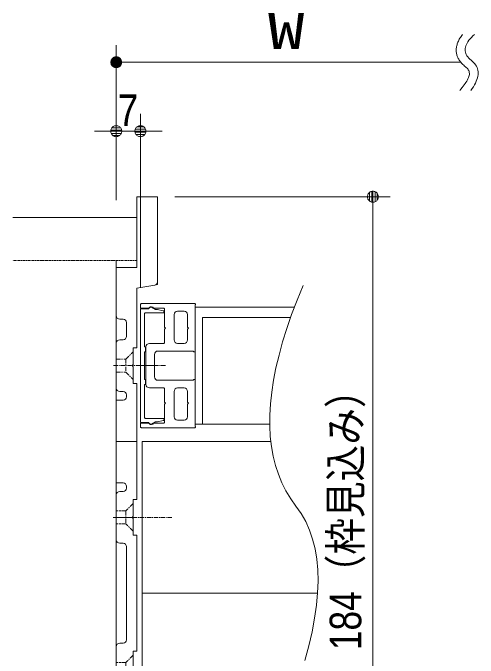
# Model space of a CAD drawing. Units: millimetres, scale not verified. Extents: x -6062 to 6062, y -3045 to 3045.
# Drawn here: x -5393 to -4852, y 1436 to 2184 of the extents above; entities that cross this region are included whole.
import ezdxf
from ezdxf.enums import TextEntityAlignment as Align

# ---------------------------------------------------------------- set-up
doc = ezdxf.new("R2010")
doc.units = ezdxf.units.MM
doc.header["$LTSCALE"] = 20
for name, pattern in [('CHAIN1', [8, 5, -1, 1, -1]), ('DASHED1', [1.8, 1.2, -0.6]), ('DOUBLE_CHAIN1', [8.8, 5, -1, 0.6, -0.6, 0.6, -1])]:
    doc.linetypes.add(name, pattern=pattern)
for name, color, linetype, lineweight in [('0-0_2寸法-1', 7, 'Continuous', 9), ('0-1_0', 7, 'Continuous', 9), ('0-3_2寸法-3', 7, 'Continuous', 9), ('0-5_3一般', 7, 'Continuous', 9)]:
    doc.layers.add(name, color=color, linetype=linetype, lineweight=lineweight)
doc.styles.add('ＭＳ ゴシック', font='')
doc.styles.add('ＭＳ Ｐゴシック', font='')
doc.styles.get('ＭＳ ゴシック').set_extended_font_data('MS Gothic')
doc.styles.get('ＭＳ Ｐゴシック').set_extended_font_data('MS PGothic')

# ---------------------------------------------------------------- blocks, each defined once
blk = doc.blocks.new('_Dot')
at = {"layer": '0-1_0'}
for p, q in [((-10, 0), (-20, 0)), ((9.78, 2), (-9.78, 2)), ((7.99, 6), (-7.99, 6)), ((9.16, -3.98), (-9.16, -3.98)), ((6, -7.98), (-6, -7.98))]:
    blk.add_line(p, q, dxfattribs=at)
for points in [[(10, 0), (9.92, 1.25), (9.69, 2.49), (9.3, 3.68), (8.76, 4.82), (8.09, 5.88), (7.29, 6.85), (6.37, 7.71), (5.36, 8.44), (4.26, 9.05), (3.09, 9.51), (1.87, 9.82), (0.63, 9.98), (-0.63, 9.98), (-1.87, 9.82), (-3.09, 9.51), (-4.26, 9.05), (-5.36, 8.44), (-6.37, 7.71), (-7.29, 6.85), (-8.09, 5.88), (-8.76, 4.82), (-9.3, 3.68), (-9.69, 2.49), (-9.92, 1.25), (-10, 0), (0, 0)], [(-10, 0), (-9.92, -1.25), (-9.69, -2.49), (-9.3, -3.68), (-8.76, -4.82), (-8.09, -5.88), (-7.29, -6.85), (-6.37, -7.71), (-5.36, -8.44), (-4.26, -9.05), (-3.09, -9.51), (-1.87, -9.82), (-0.63, -9.98), (0.63, -9.98), (1.87, -9.82), (3.09, -9.51), (4.26, -9.05), (5.36, -8.44), (6.37, -7.71), (7.29, -6.85), (8.09, -5.88), (8.76, -4.82), (9.3, -3.68), (9.69, -2.49), (9.92, -1.25), (10, 0), (0, 0)]]:
    blk.add_lwpolyline(points, close=True, dxfattribs=at)
blk = doc.blocks.new('グループ-2')
at = {"layer": '0-3_2寸法-3'}
blk.add_line((-61436, 41925.6), (-61467.9, 41880.9), dxfattribs=at)
for points in [[(-61659.7, 43180.9), (-61677, 43158.6), (-61693.2, 43136.4), (-61708.1, 43114.3), (-61721.9, 43092.3), (-61734.5, 43070.3), (-61745.9, 43048.4), (-61756.3, 43026.5), (-61765.6, 43004.9), (-61774, 42983.4), (-61781.4, 42962.1), (-61787.8, 42940.9), (-61793.3, 42919.9), (-61797.8, 42899.1), (-61801.3, 42878.4), (-61803.8, 42858), (-61805.4, 42837.6), (-61806, 42817.5), (-61805.7, 42797.5), (-61804.3, 42777.7), (-61802, 42758), (-61798.8, 42738.6), (-61794.5, 42719.2), (-61789.3, 42700.1), (-61783.1, 42681.1), (-61776, 42662.3), (-61767.8, 42643.7), (-61758.7, 42625.2), (-61748.7, 42606.9), (-61737.6, 42588.7), (-61725.6, 42570.7), (-61712.6, 42552.9), (-61698.7, 42535.3), (-61683.8, 42517.8), (-61667.9, 42500.5), (-61651, 42483.4), (-61633.2, 42466.4), (-61614.4, 42449.6), (-61594.6, 42433), (-61573.9, 42416.5)], [(-61383.4, 43180.9), (-61420.9, 43146.4), (-61454.8, 43112.5), (-61485.2, 43079), (-61512.1, 43046), (-61535.4, 43013.4), (-61555.2, 42981.4), (-61571.4, 42949.8), (-61584.1, 42918.7), (-61593.3, 42888), (-61599, 42857.8), (-61601.1, 42828.2), (-61599.7, 42798.9), (-61594.7, 42770.2), (-61586.2, 42741.9), (-61574.2, 42714.1), (-61558.7, 42686.8), (-61539.6, 42660), (-61517, 42633.6), (-61490.8, 42607.7), (-61461.2, 42582.3), (-61430, 42556.9), (-61402.1, 42530.5), (-61377.5, 42503), (-61356.1, 42474.6), (-61338.2, 42445.2), (-61323.5, 42414.7), (-61312.2, 42383.2), (-61304.2, 42350.7), (-61299.6, 42317.1), (-61298.2, 42282.6), (-61300.2, 42247), (-61305.5, 42210.4), (-61314.2, 42172.8), (-61326.2, 42134.2), (-61341.5, 42094.5), (-61360.1, 42053.8), (-61382.1, 42012.1), (-61407.3, 41969.4), (-61436, 41925.6)], [(-61573.9, 42416.5), (-61554.7, 42399.5), (-61538.5, 42381.6), (-61525.1, 42362.9), (-61514.6, 42343.2), (-61507, 42322.7), (-61502.3, 42301.3), (-61500.6, 42279), (-61501.7, 42255.8), (-61505.8, 42231.8), (-61512.7, 42206.8), (-61522, 42181.1), (-61533.3, 42154.5), (-61546.7, 42127.2), (-61562, 42099.1), (-61579.4, 42070.3), (-61598.8, 42040.7), (-61620.2, 42010.3), (-61643.6, 41979.1), (-61669, 41947.1), (-61696.4, 41914.4), (-61725.8, 41880.9)]]:
    blk.add_lwpolyline(points, dxfattribs=at)
blk = doc.blocks.new('グループ-3')
at = {"layer": '0-3_2寸法-3'}
for p, q in [((-69700, 41336.9), (-69700, 42936.9)), ((-69573, 42535.8), (-69827, 42535.8)), ((-69573.1, 42539.8), (-69826.9, 42539.8)), ((-69573.3, 42531.8), (-69826.7, 42531.8)), ((-69573.4, 42543.8), (-69826.6, 42543.8)), ((-69573.6, 42527.8), (-69826.4, 42527.8)), ((-69573.7, 42547.8), (-69826.3, 42547.8)), ((-69573.9, 42523.8), (-69826.1, 42523.8)), ((-69574, 42551.8), (-69826, 42551.8)), ((-69574.2, 42519.8), (-69825.8, 42519.8)), ((-69574.4, 42555.8), (-69825.6, 42555.8)), ((-69574.7, 42515.8), (-69825.3, 42515.8)), ((-69575.2, 42559.8), (-69824.8, 42559.8)), ((-69576.1, 42563.8), (-69823.9, 42563.8)), ((-69577.1, 42567.8), (-69822.9, 42567.8)), ((-69578, 42571.8), (-69822, 42571.8)), ((-69579, 42575.8), (-69821, 42575.8)), ((-69580.6, 42579.8), (-69819.4, 42579.8)), ((-69582.2, 42583.8), (-69817.8, 42583.8)), ((-69583.9, 42587.8), (-69816.1, 42587.8)), ((-69585.6, 42591.8), (-69814.4, 42591.8)), ((-69587.4, 42595.8), (-69812.6, 42595.8)), ((-69589.9, 42599.8), (-69810.1, 42599.8)), ((-69592.3, 42603.8), (-69807.7, 42603.8)), ((-69594.8, 42607.8), (-69805.2, 42607.8)), ((-69597.3, 42611.8), (-69802.7, 42611.8)), ((-69600.7, 42615.8), (-69799.3, 42615.8)), ((-69604.1, 42619.8), (-69795.9, 42619.8)), ((-69607.5, 42623.8), (-69792.5, 42623.8)), ((-69611.3, 42627.8), (-69788.7, 42627.8)), ((-69615.9, 42631.8), (-69784.1, 42631.8)), ((-69620.6, 42635.8), (-69779.4, 42635.8)), ((-69625.3, 42639.8), (-69774.7, 42639.8)), ((-69631.9, 42643.8), (-69768.1, 42643.8)), ((-69638.4, 42647.8), (-69761.6, 42647.8)), ((-69646.2, 42651.8), (-69753.8, 42651.8)), ((-69655.8, 42655.8), (-69744.2, 42655.8)), ((-69668.9, 42659.8), (-69731.1, 42659.8)), ((-69696.8, 42663.8), (-69703.2, 42663.8)), ((-61700, 42536.9), (-69700, 42536.9)), ((-69575.7, 42511.8), (-69824.3, 42511.8)), ((-69576.7, 42507.8), (-69823.3, 42507.8)), ((-69577.6, 42503.8), (-69822.4, 42503.8)), ((-69578.6, 42499.8), (-69821.4, 42499.8)), ((-69579.9, 42495.8), (-69820.1, 42495.8)), ((-69581.5, 42491.8), (-69818.5, 42491.8)), ((-69583.2, 42487.8), (-69816.8, 42487.8)), ((-69584.8, 42483.8), (-69815.2, 42483.8)), ((-69586.5, 42479.8), (-69813.5, 42479.8)), ((-69588.8, 42475.8), (-69811.2, 42475.8)), ((-69591.3, 42471.8), (-69808.7, 42471.8)), ((-69593.7, 42467.8), (-69806.3, 42467.8)), ((-69596.2, 42463.8), (-69803.8, 42463.8)), ((-69599.2, 42459.8), (-69800.8, 42459.8)), ((-69602.6, 42455.8), (-69797.4, 42455.8)), ((-69606, 42451.8), (-69794, 42451.8)), ((-69609.5, 42447.8), (-69790.5, 42447.8)), ((-69613.9, 42443.8), (-69786.1, 42443.8)), ((-69618.6, 42439.8), (-69781.4, 42439.8)), ((-69623.3, 42435.8), (-69776.7, 42435.8)), ((-69629, 42431.8), (-69771, 42431.8)), ((-69635.5, 42427.8), (-69764.5, 42427.8)), ((-69642.1, 42423.8), (-69757.9, 42423.8)), ((-69651.6, 42419.8), (-69748.4, 42419.8)), ((-69661.6, 42415.8), (-69738.4, 42415.8)), ((-69678.3, 42411.8), (-69721.7, 42411.8))]:
    blk.add_line(p, q, dxfattribs=at)
blk.add_circle((-69700, 42536.9), 127.1, dxfattribs=at)
blk.add_circle((-69700, 42536.9), 127.1, dxfattribs=at)
blk.add_blockref('グループ-2', (0, 0), dxfattribs=at)
at = {"layer": '0-3_2寸法-3', "style": 'ＭＳ ゴシック', "width": 1.5}
blk.add_text('W', height=836.9, dxfattribs=at).set_placement((-66180.9, 42593.7), align=Align.BOTTOM_LEFT)
blk = doc.blocks.new('グループ-16')
at = {"layer": '0-5_3一般'}
for p, q in [((-69220, 39416.9), (-69220, 37776.9)), ((-68740, 39416.9), (-69220, 39416.9)), ((-68740, 39416.9), (-68740, 37444.7)), ((-69220, 38936.9), (-72100, 38936.9)), ((-69700, 37936.9), (-69700, 26176.9)), ((-69700, 37776.9), (-69700, 36656.9)), ((-69220, 37776.9), (-69700, 37776.9)), ((-69220, 37296.9), (-68806.8, 37365.7)), ((-69220, 37296.9), (-69220, 35912.9)), ((-69140, 36832.9), (-69140, 36912.9)), ((-68943.9, 36832.9), (-69140, 36832.9)), ((-67876, 36936.9), (-69116, 36936.9)), ((-68604, 36832.9), (-68833.4, 36832.9)), ((-67868, 35832.9), (-67868, 36904.9)), ((-67860, 36918.7), (-67860, 36920.9)), ((-69044, 35936.9), (-69044, 36696.9)), ((-69020, 36720.9), (-68612, 36720.9)), ((-68607.3, 36772.7), (-68740.2, 36799.3)), ((-68588, 36744.9), (-68588, 36749.2)), ((-68580, 36808.9), (-68580, 36388.9)), ((-68356, 36680.9), (-68356, 36092.9)), ((-68276, 36760.9), (-68124, 36760.9)), ((-68044, 36680.9), (-68044, 36388.9)), ((-69620, 36576.9), (-69540, 36576.9)), ((-69460, 36496.9), (-69460, 36176.9)), ((-68556, 36364.9), (-68580, 36388.9)), ((-68020, 36364.9), (-68044, 36388.9)), ((-68580, 36340.9), (-68556, 36364.9)), ((-68580, 36340.9), (-68580, 36036.9)), ((-68044, 36340.9), (-68020, 36364.9)), ((-68044, 36340.9), (-68044, 36092.9)), ((-69540, 36096.9), (-69620, 36096.9)), ((-69700, 36016.9), (-69700, 34976.9)), ((-69012, 35932.9), (-69012, 35060.9)), ((-68932, 36012.9), (-68604, 36012.9)), ((-68276, 36012.9), (-68124, 36012.9)), ((-69308, 35520.9), (-69308, 35912.9)), ((-69308, 35912.9), (-69220, 35912.9)), ((-69044, 35176.9), (-69044, 35816.9)), ((-67892, 35816.9), (-67884, 35816.9)), ((-68812, 35756.9), (-68812, 35236.9)), ((-69308, 35520.9), (-69332, 35496.9)), ((-69220, 35080.9), (-69308, 35080.9)), ((-69220, 35080.9), (-69220, 33736.9)), ((-69044, 34296.9), (-69044, 35056.9)), ((-68732, 35156.9), (-67908, 35156.9)), ((-67908, 35156.9), (-67908, 35160.9)), ((-67892, 35176.9), (-67884, 35176.9)), ((-67868, 35160.9), (-67868, 34088.9)), ((-69620, 34896.9), (-69540, 34896.9)), ((-68932, 34980.9), (-68604, 34980.9)), ((-68580, 34652.9), (-68580, 34956.9)), ((-68356, 34312.9), (-68356, 34900.9)), ((-68276, 34980.9), (-68124, 34980.9)), ((-68044, 34652.9), (-68044, 34900.9)), ((-69460, 34816.9), (-69460, 34776.9)), ((-68556, 34628.9), (-68580, 34652.9)), ((-68580, 34604.9), (-68556, 34628.9)), ((-68580, 34184.9), (-68580, 34604.9)), ((-68020, 34628.9), (-68044, 34652.9)), ((-68044, 34604.9), (-68020, 34628.9)), ((-68044, 34312.9), (-68044, 34604.9)), ((-68943.9, 34160.9), (-69140, 34160.9)), ((-69140, 34160.9), (-69140, 34080.9)), ((-68612, 34272.9), (-69020, 34272.9)), ((-68604, 34160.9), (-68833.4, 34160.9)), ((-68740.2, 34194.4), (-68607.3, 34221)), ((-68588, 34244.6), (-68588, 34248.9)), ((-68276, 34232.9), (-68124, 34232.9)), ((-66135.9, 34136.9), (-67868, 34136.9)), ((-67700, 34136.9), (-66135.9, 34136.9)), ((-67876, 34056.9), (-69116, 34056.9)), ((-67860, 34075), (-67860, 34072.9)), ((-69700, 33736.9), (-69700, 32776.9)), ((-69700, 33736.9), (-69220, 33736.9)), ((-69220, 33736.9), (-69700, 33736.9)), ((-69220, 33736.9), (-69220, 32392.9)), ((-69700, 32776.9), (-69540, 32776.9)), ((-69460, 32696.9), (-69460, 32656.9)), ((-69700, 32496.9), (-69700, 31456.9)), ((-69540, 32576.9), (-69620, 32576.9)), ((-69220, 32392.9), (-69308, 32392.9)), ((-69308, 32000.9), (-69308, 32392.9)), ((-69332, 31976.9), (-69308, 32000.9)), ((-69332, 31976.9), (-69308, 31952.9)), ((-69308, 31560.9), (-69308, 31952.9)), ((-69220, 31560.9), (-69308, 31560.9)), ((-69220, 31560.9), (-69220, 28872.9)), ((-69620, 31376.9), (-69540, 31376.9)), ((-69460, 31296.9), (-69460, 29136.9)), ((-69100, 30216.9), (-65025.7, 30216.9)), ((-69100, 26696.9), (-69100, 30216.9)), ((-69540, 29056.9), (-69620, 29056.9)), ((-69700, 28976.9), (-69700, 27936.9)), ((-69308, 28872.9), (-69220, 28872.9)), ((-69332, 28456.9), (-69308, 28432.9)), ((-69308, 28040.9), (-69308, 28432.9)), ((-69220, 28040.9), (-69308, 28040.9)), ((-69220, 28040.9), (-69220, 26656.9)), ((-69620, 27856.9), (-69540, 27856.9)), ((-69460, 27776.9), (-69460, 27456.9)), ((-69700, 27296.9), (-69700, 26176.9)), ((-69540, 27376.9), (-69620, 27376.9)), ((-68806.8, 26588), (-69220, 26656.9)), ((-69100, 26696.9), (-66059, 26696.9)), ((-68740, 26509.1), (-68740, 24696.9)), ((-69700, 26176.9), (-69220, 26176.9)), ((-69220, 26176.9), (-69220, 24696.9)), ((-69220, 25176.9), (-72100, 25176.9)), ((-69220, 24696.9), (-68740, 24696.9))]:
    blk.add_line(p, q, dxfattribs=at)
at = {"layer": '0-5_3一般', "linetype": 'DASHED1'}
for p, q in [((-69220, 37936.9), (-72100, 37936.9)), ((-69220, 26176.9), (-72100, 26176.9))]:
    blk.add_line(p, q, dxfattribs=at)
at = {"layer": '0-5_3一般', "linetype": 'DOUBLE_CHAIN1'}
for p, q in [((-68740, 37376.9), (-68740, 37444.7)), ((-68740, 37376.9), (-68806.8, 37365.7)), ((-69476, 35648.9), (-69476, 35344.9)), ((-69308, 32296.9), (-69476, 32128.9)), ((-69476, 32128.9), (-69700, 32128.9)), ((-69476, 32128.9), (-69476, 31824.9)), ((-69476, 28608.9), (-69700, 28608.9))]:
    blk.add_line(p, q, dxfattribs=at)
at = {"layer": '0-5_3一般', "linetype": 'CHAIN1'}
for p, q in [((-69762.3, 35496.9), (-69274.3, 35496.9)), ((-68821.4, 35496.9), (-69301.4, 35496.9)), ((-68556, 35496.9), (-69177.9, 35496.9)), ((-68411.2, 31976.9), (-69771.2, 31976.9)), ((-69233.3, 31976.9), (-69750.1, 31976.9)), ((-68411.2, 28456.9), (-69771.2, 28456.9)), ((-69233.3, 28456.9), (-69750.1, 28456.9))]:
    blk.add_line(p, q, dxfattribs=at)
at = {"layer": '0-5_3一般'}
for points in [[(-68755.9, 36800.9), (-68792.3, 36800.9), (-68880, 36851.5)], [(-67868, 34136.9), (-67868, 36856.9), (-65563.1, 36856.9)], [(-68940, 36816.9), (-69140, 36816.9), (-69140, 34176.9), (-68940, 34176.9)], [(-65651.1, 36616.9), (-67700, 36616.9), (-67700, 34136.9)], [(-69044, 35816.9), (-69020, 35816.9), (-69020, 35936.9), (-69044, 35936.9)], [(-68732, 35836.9), (-67908, 35836.9), (-67908, 35832.9)], [(-69308, 35080.9), (-69308, 35472.9), (-69332, 35496.9)], [(-69044, 35056.9), (-69020, 35056.9), (-69020, 35176.9), (-69044, 35176.9)], [(-69540, 34696.9), (-69700, 34696.9), (-69700, 33736.9)], [(-68880, 34142.2), (-68792.3, 34192.9), (-68755.9, 34192.9)], [(-69100, 30216.9), (-69100, 33736.9), (-66111.8, 33736.9)], [(-69332, 28456.9), (-69308, 28480.9), (-69308, 28872.9)]]:
    blk.add_lwpolyline(points, dxfattribs=at)
at = {"layer": '0-5_3一般', "linetype": 'DOUBLE_CHAIN1'}
for points in [[(-69700, 35648.9), (-69476, 35648.9), (-69308, 35816.9)], [(-69700, 35344.9), (-69476, 35344.9), (-69308, 35176.9)], [(-69308, 31656.9), (-69476, 31824.9), (-69700, 31824.9)], [(-69308, 28776.9), (-69476, 28608.9), (-69476, 28304.9)], [(-69308, 28136.9), (-69476, 28304.9), (-69700, 28304.9)]]:
    blk.add_lwpolyline(points, dxfattribs=at)
at = {"layer": '0-5_3一般'}
for centre, radius, start, end in [((-68820, 37444.7), 80, 319.73116, 0), ((-68820, 37444.7), 80, 279.46232, 319.73116), ((-69116, 36912.9), 24, 135, 180), ((-69116, 36912.9), 24, 90, 135), ((-68943.9, 36848.9), 16, 270, 298.12551), ((-68900, 36816.9), 40, 120, 180), ((-68943.9, 36848.9), 16, 298.12551, 326.25101), ((-68884, 36808.9), 56, 85.81397, 146.25101), ((-68900, 36816.9), 40, 60, 120), ((-68884, 36808.9), 56, 25.37693, 85.81397), ((-68604, 36808.9), 24, 45, 90), ((-67876, 36920.9), 16, 45, 90), ((-67876, 36918.7), 16, 300, 330), ((-67876, 36920.9), 16, 0, 45), ((-67876, 36918.7), 16, 330, 0), ((-69020, 36696.9), 24, 135, 180), ((-69020, 36696.9), 24, 90, 135), ((-68755.9, 36720.9), 80, 84.34503, 90), ((-68755.9, 36720.9), 80, 78.69007, 84.34503), ((-68612, 36744.9), 24, 270, 315), ((-68612, 36749.2), 24, 39.34503, 78.69007), ((-68612, 36744.9), 24, 315, 0), ((-68612, 36749.2), 24, 0, 39.34503), ((-68604, 36808.9), 24, 0, 45), ((-68276, 36680.9), 80, 135, 180), ((-68276, 36680.9), 80, 90, 135), ((-68124, 36680.9), 80, 45, 90), ((-68124, 36680.9), 80, 0, 45), ((-69620, 36656.9), 80, 180, 225), ((-69620, 36656.9), 80, 225, 270), ((-69540, 36496.9), 80, 45, 90), ((-69540, 36496.9), 80, 0, 45), ((-69620, 36016.9), 80, 90, 135), ((-69540, 36176.9), 80, 270, 315), ((-69540, 36176.9), 80, 315, 0), ((-68276, 36092.9), 80, 180, 225), ((-68124, 36092.9), 80, 315, 0), ((-69620, 36016.9), 80, 135, 180), ((-68932, 35932.9), 80, 135, 180), ((-68932, 35932.9), 80, 90, 135), ((-68604, 36036.9), 24, 270, 315), ((-68604, 36036.9), 24, 315, 0), ((-68276, 36092.9), 80, 225, 270), ((-68124, 36092.9), 80, 270, 315), ((-68732, 35756.9), 80, 135, 180), ((-68732, 35756.9), 80, 90, 135), ((-67892, 35832.9), 16, 180, 225), ((-67892, 35832.9), 16, 225, 270), ((-67884, 35832.9), 16, 270, 315), ((-67884, 35832.9), 16, 315, 0), ((-68732, 35236.9), 80, 180, 225), ((-68732, 35236.9), 80, 225, 270), ((-68932, 35060.9), 80, 180, 225), ((-67892, 35160.9), 16, 135, 180), ((-67892, 35160.9), 16, 90, 135), ((-67884, 35160.9), 16, 45, 90), ((-67884, 35160.9), 16, 0, 45), ((-69620, 34976.9), 80, 180, 225), ((-69620, 34976.9), 80, 225, 270), ((-69540, 34816.9), 80, 45, 90), ((-68932, 35060.9), 80, 225, 270), ((-68604, 34956.9), 24, 45, 90), ((-68604, 34956.9), 24, 0, 45), ((-68276, 34900.9), 80, 135, 180), ((-68276, 34900.9), 80, 90, 135), ((-68124, 34900.9), 80, 45, 90), ((-68124, 34900.9), 80, 0, 45), ((-69540, 34816.9), 80, 0, 45), ((-69540, 34776.9), 80, 315, 0), ((-69540, 34776.9), 80, 270, 315), ((-69020, 34296.9), 24, 180, 225), ((-68276, 34312.9), 80, 180, 225), ((-68124, 34312.9), 80, 315, 0), ((-69020, 34296.9), 24, 225, 270), ((-68943.9, 34144.9), 16, 61.87449, 90), ((-68900, 34176.9), 40, 180, 240), ((-68943.9, 34144.9), 16, 33.74899, 61.87449), ((-68884, 34184.9), 56, 213.74899, 274.18603), ((-68900, 34176.9), 40, 240, 300), ((-68884, 34184.9), 56, 274.18603, 334.62307), ((-68755.9, 34272.9), 80, 270, 275.65497), ((-68755.9, 34272.9), 80, 275.65497, 281.30993), ((-68612, 34248.9), 24, 45, 90), ((-68612, 34244.6), 24, 281.30993, 320.65497), ((-68604, 34184.9), 24, 270, 315), ((-68612, 34248.9), 24, 0, 45), ((-68612, 34244.6), 24, 320.65497, 0), ((-68604, 34184.9), 24, 315, 0), ((-68276, 34312.9), 80, 225, 270), ((-68124, 34312.9), 80, 270, 315), ((-69116, 34080.9), 24, 180, 225), ((-69116, 34080.9), 24, 225, 270), ((-67876, 34072.9), 16, 270, 315), ((-67876, 34075), 16, 30, 60), ((-67876, 34072.9), 16, 315, 0), ((-67876, 34075), 16, 0, 30), ((-69540, 32696.9), 80, 45, 90), ((-69540, 32696.9), 80, 0, 45), ((-69540, 32656.9), 80, 315, 0), ((-69620, 32496.9), 80, 135, 180), ((-69620, 32496.9), 80, 90, 135), ((-69540, 32656.9), 80, 270, 315), ((-69620, 31456.9), 80, 180, 225), ((-69620, 31456.9), 80, 225, 270), ((-69540, 31296.9), 80, 45, 90), ((-69540, 31296.9), 80, 0, 45), ((-69620, 28976.9), 80, 90, 135), ((-69540, 29136.9), 80, 270, 315), ((-69540, 29136.9), 80, 315, 0), ((-69620, 28976.9), 80, 135, 180), ((-69620, 27936.9), 80, 180, 225), ((-69620, 27936.9), 80, 225, 270), ((-69540, 27776.9), 80, 45, 90), ((-69540, 27776.9), 80, 0, 45), ((-69540, 27456.9), 80, 270, 315), ((-69540, 27456.9), 80, 315, 0), ((-69620, 27296.9), 80, 135, 180), ((-69620, 27296.9), 80, 90, 135), ((-68820, 26509.1), 80, 40.26884, 80.53768), ((-68820, 26509.1), 80, 0, 40.26884)]:
    blk.add_arc(centre, radius, start, end, dxfattribs=at)

msp = doc.modelspace()

# ---------------------------------------------------------------- linework, layer by layer
at = {"layer": '0-0_2寸法-1'}
for p, q in [((-5272.5, 1966.84), (-5272.5, 2066.84)), ((-5244.5, 1865.64), (-5244.5, 2066.84)), ((-5285.21, 2046.84), (-5297.92, 2046.84)), ((-5244.5, 2046.84), (-5272.5, 2046.84)), ((-5231.79, 2046.84), (-5219.08, 2046.84)), ((-5204.5, 1970.84), (-4954.5, 1970.84)), ((-4974.5, 1958.13), (-4974.5, 1247.56))]:
    msp.add_line(p, q, dxfattribs=at)
at = {"layer": '0-5_3一般'}
msp.add_lwpolyline([(-5055.65, 1867.84), (-5062.61, 1850.79), (-5068.88, 1834.19), (-5074.46, 1818.04), (-5079.35, 1802.33), (-5083.56, 1787.07), (-5087.07, 1772.26), (-5089.89, 1757.9), (-5092.03, 1743.98), (-5093.47, 1730.52), (-5094.23, 1717.49), (-5094.29, 1704.92), (-5093.67, 1692.8), (-5092.35, 1681.12), (-5090.35, 1669.89), (-5087.66, 1659.11), (-5084.28, 1648.77), (-5080.21, 1638.88), (-5075.45, 1629.44), (-5070, 1620.45), (-5063.86, 1611.91), (-5057.78, 1603.27), (-5052.53, 1593.99), (-5048.1, 1584.07), (-5044.49, 1573.52), (-5041.69, 1562.33), (-5039.72, 1550.49), (-5038.57, 1538.03), (-5038.24, 1524.92), (-5038.73, 1511.17), (-5040.04, 1496.79), (-5042.17, 1481.77), (-5045.12, 1466.11), (-5048.89, 1449.81), (-5053.48, 1432.87)], dxfattribs=at)

# ---------------------------------------------------------------- block references
at = {"layer": '0-0_2寸法-1', "xscale": 0.6356201, "yscale": 0.6356201}
msp.add_blockref('_Dot', (-5272.5, 2046.84), dxfattribs=at)
for p, rotation in [((-5244.5, 2046.84), 180), ((-4974.5, 1970.84), 90)]:
    msp.add_blockref('_Dot', p, dxfattribs=dict(at, rotation=rotation))
at = {"layer": '0-3_2寸法-3', "xscale": 0.05, "yscale": 0.05}
msp.add_blockref('グループ-3', (-1787.5, 0), dxfattribs=at)
at = {"layer": '0-5_3一般', "xscale": 0.05, "yscale": 0.05}
msp.add_blockref('グループ-16', (-1787.5, 0), dxfattribs=at)

# ---------------------------------------------------------------- texts
at = {"layer": '0-0_2寸法-1', "style": 'ＭＳ Ｐゴシック', "width": 0.9}
msp.add_text('7', height=36.66, dxfattribs=at).set_placement((-5270.9, 2041.79), align=Align.BOTTOM_LEFT)
at = {"layer": '0-0_2寸法-1', "style": 'ＭＳ Ｐゴシック', "width": 0.85}
msp.add_text('184（枠見込み）', height=36.69, rotation=90, dxfattribs=at).set_placement((-4977.03, 1444.93), align=Align.BOTTOM_LEFT)

doc.saveas('drawing.dxf')
